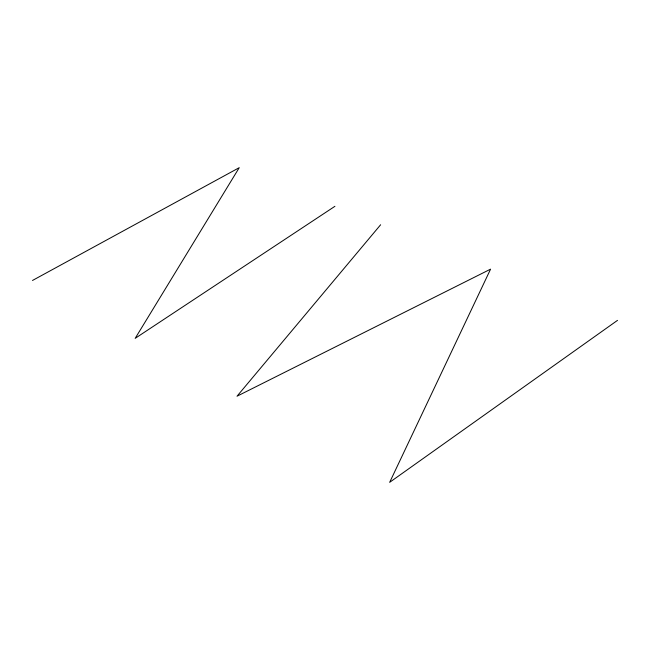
<?xml version="1.0" encoding="UTF-8"?>
<svg xmlns="http://www.w3.org/2000/svg" width="650" height="650" viewBox="0 0 650 650"><rect width="100%" height="100%" fill="white"/><g stroke="black" fill="none" stroke-linecap="round" stroke-linejoin="round"><path stroke-width="0.97" d="M380.632 224.754L237.014 396.216L490.587 269.141L389.667 482.324L617.5 320.369M334.929 206.302L135.176 338.349L239.241 167.676L32.5 280.459"/></g></svg>
